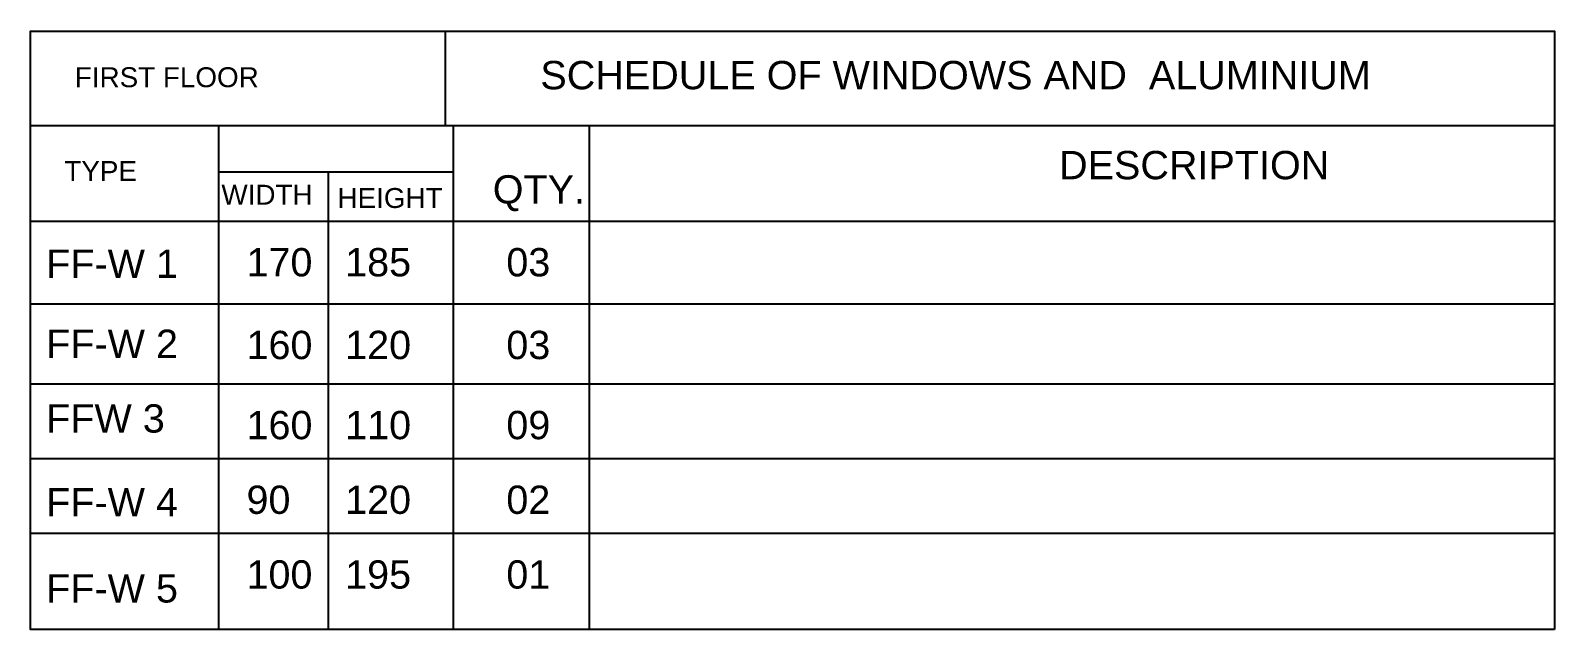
# Model space of a CAD drawing. Header units: centimetres. Extents: x -2070 to 55192, y -12264 to -4462.
# Drawn here: x 5928.6 to 6249.3, y -7858.6 to -7732.6 of the extents above; entities that cross this region are included whole.
import ezdxf

# ---------------------------------------------------------------- set-up
doc = ezdxf.new("R2010")
doc.units = ezdxf.units.CM
doc.header["$MEASUREMENT"] = 0
doc.styles.get("Standard").update_dxf_attribs({"font": 'arial.ttf'})

msp = doc.modelspace()

# ---------------------------------------------------------------- linework, layer by layer
at = {"color": 1}
for p, q in [((6015.89, -7732.55), (6015.89, -7752.44)), ((5928.65, -7752.57), (6249.26, -7752.57)), ((5968.21, -7752.57), (5968.21, -7840.33)), ((6017.59, -7752.57), (6017.59, -7840.33)), ((6046.21, -7752.57), (6046.21, -7840.33)), ((6017.59, -7762.34), (5968.21, -7762.34)), ((5991.3, -7762.34), (5991.3, -7840.33)), ((5968.21, -7770.28), (5968.21, -7840.33)), ((6017.59, -7770.28), (6017.59, -7840.33)), ((6046.21, -7770.28), (6046.21, -7840.33)), ((6249.26, -7772.72), (5928.65, -7772.72)), ((5991.3, -7780.05), (5991.3, -7840.33)), ((6249.26, -7790.14), (5928.65, -7790.14)), ((5968.21, -7787.99), (5968.21, -7840.33)), ((6017.59, -7787.99), (6017.59, -7840.33)), ((6046.21, -7787.99), (6046.21, -7840.33)), ((5991.3, -7797.76), (5991.3, -7840.33)), ((5968.21, -7805.7), (5968.21, -7840.33)), ((6017.59, -7805.7), (6017.59, -7840.33)), ((6046.21, -7805.7), (6046.21, -7840.33)), ((6249.26, -7806.99), (5928.65, -7806.99)), ((5991.3, -7815.46), (5991.3, -7840.33)), ((6249.26, -7822.7), (5928.65, -7822.7)), ((5968.21, -7823.41), (5968.21, -7858.58)), ((6017.59, -7823.41), (6017.59, -7858.58)), ((6046.21, -7823.41), (6046.21, -7858.58)), ((5991.3, -7833.17), (5991.3, -7858.58)), ((6249.26, -7838.41), (5928.65, -7838.41)), ((6249.26, -7858.58), (5928.65, -7858.58)), ((6249.26, -7858.58), (5928.65, -7858.58))]:
    msp.add_line(p, q, dxfattribs=at)
msp.add_lwpolyline([(6249.26, -7858.58), (5928.65, -7858.58), (5928.65, -7732.68), (6249.26, -7732.68)], close=True, dxfattribs=at)

# ---------------------------------------------------------------- texts
at = {"color": 3}
for s, height, p in [('SCHEDULE OF WINDOWS AND  ALUMINIUM', 5.9555, (6035.91, -7744.92)), ('FIRST FLOOR', 4.1889, (5937.98, -7744.48)), ('DESCRIPTION', 5.9555, (6145.03, -7763.85)), ('TYPE', 4.189, (5935.77, -7764.21)), ('WIDTH', 4.189, (5968.82, -7769.2)), ('QTY.', 5.955, (6025.9, -7768.96)), ('HEIGHT', 4.189, (5993.24, -7769.89)), ('FF-W 1', 5.955, (5931.95, -7784.59)), ('170', 5.955, (5974.09, -7784.28)), ('185', 5.955, (5994.84, -7784.28)), ('03', 5.955, (6028.75, -7784.28)), ('FF-W 2', 5.955, (5931.95, -7801.44)), ('160', 5.955, (5974.09, -7801.69)), ('120', 5.955, (5994.84, -7801.69)), ('03', 5.955, (6028.75, -7801.69)), ('FFW 3', 5.955, (5931.95, -7817.15)), ('160', 5.955, (5974.09, -7818.54)), ('110', 5.955, (5994.84, -7818.54)), ('09', 5.955, (6028.75, -7818.54)), ('FF-W 4', 5.955, (5931.95, -7834.78)), ('90', 5.955, (5974.09, -7834.25)), ('120', 5.955, (5994.84, -7834.25)), ('02', 5.955, (6028.75, -7834.25)), ('100', 5.955, (5974.09, -7849.97)), ('195', 5.955, (5994.84, -7849.97)), ('01', 5.955, (6028.75, -7849.97)), ('FF-W 5', 5.955, (5931.95, -7852.9))]:
    msp.add_text(s, height=height, dxfattribs=at).set_placement(p)

doc.saveas('drawing.dxf')
